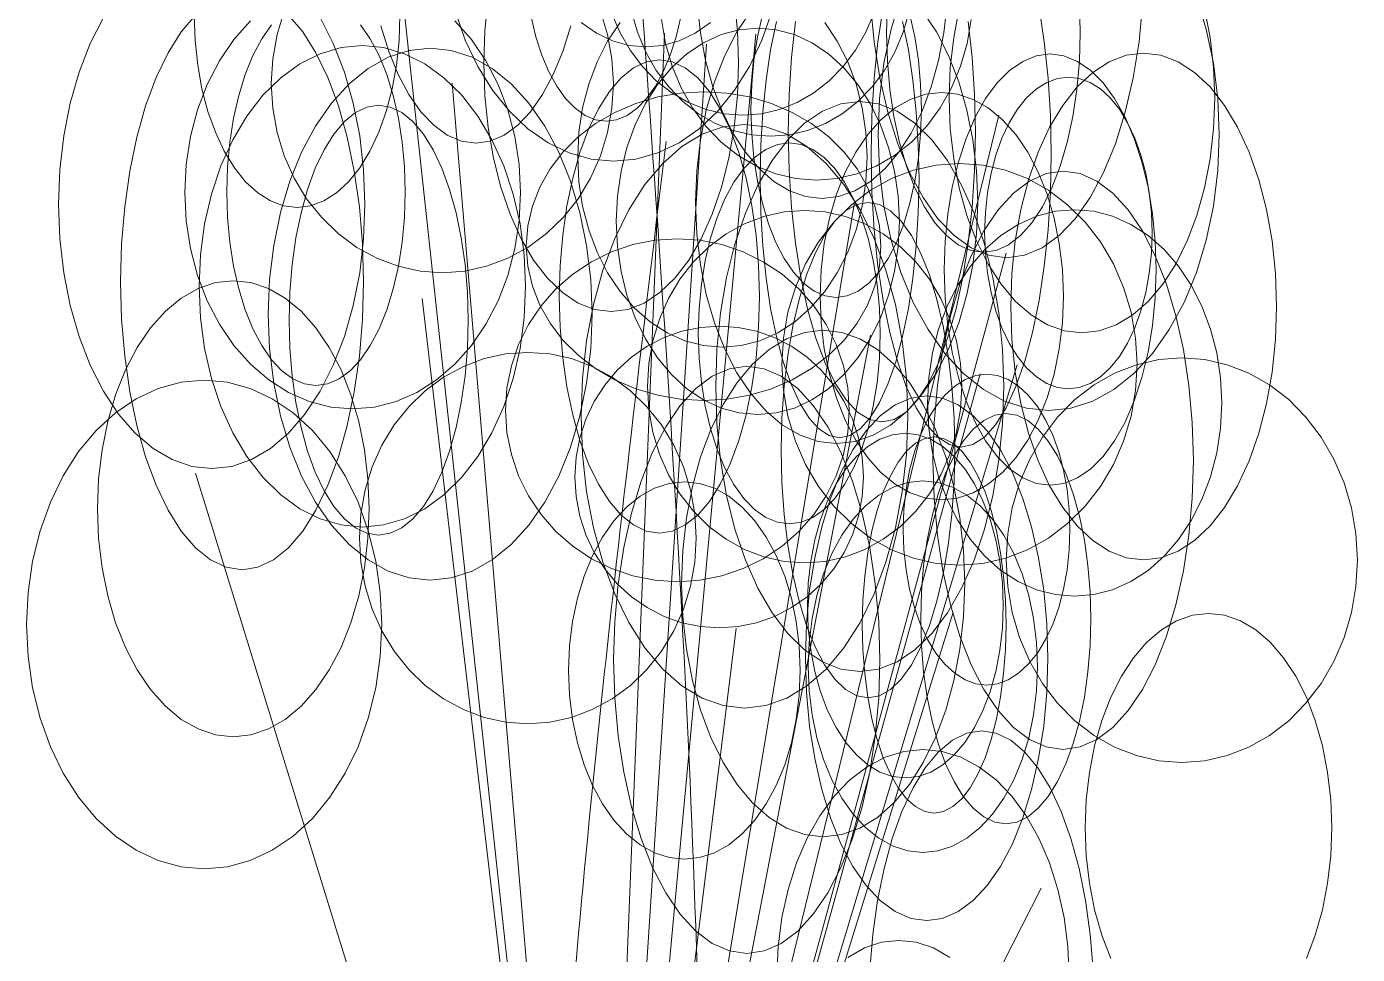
# Model space of a CAD drawing. Header units: millimetres. Extents: x -1800 to 33200, y -8500 to 38400.
# Drawn here: x 30820 to 31626, y 21607 to 22168 of the extents above; entities that cross this region are included whole.
import ezdxf

# ---------------------------------------------------------------- set-up
doc = ezdxf.new("R2010")
doc.units = ezdxf.units.MM
doc.layers.add('E-PLANT', color=3, linetype='Continuous', lineweight=13)

msp = doc.modelspace()

# ---------------------------------------------------------------- linework, layer by layer
at = {"layer": 'E-PLANT'}
for q in [(31039.21, 22265.86), (31206.34, 22164.13), (31261.52, 22163.54), (31231.69, 22157.45), (31077.82, 22133.87), (31408.72, 22114.57), (31321.33, 22061.86), (31413.03, 22031.13), (31059.67, 22003.54), (31331.02, 21981.37), (31419.76, 21963.4), (31397.39, 21958.14), (30922.49, 21897.92), (31381.1, 21813.9), (31249.63, 21804.18), (31434.22, 21646.99)]:
    msp.add_line((31164.08, 21115.15), q, dxfattribs=at)
for points in [[(31528.22, 22186.12), (31534.19, 22166.55), (31538.53, 22145.89), (31541.17, 22124.49), (31542.05, 22102.72), (31542.05, 22102.72), (31541.17, 22080.94), (31538.53, 22059.54), (31534.19, 22038.88), (31528.22, 22019.31), (31520.72, 22001.17), (31511.81, 21984.77), (31501.66, 21970.38), (31490.43, 21958.26), (31478.31, 21948.61), (31465.52, 21941.6), (31452.27, 21937.34), (31438.8, 21935.91), (31425.32, 21937.34), (31412.07, 21941.6), (31399.28, 21948.61), (31387.17, 21958.26), (31375.94, 21970.38), (31365.78, 21984.77), (31356.88, 22001.17), (31349.37, 22019.31), (31343.4, 22038.88), (31339.06, 22059.54), (31336.42, 22080.94), (31335.54, 22102.72), (31336.42, 22124.49), (31339.06, 22145.89), (31343.4, 22166.55), (31349.37, 22186.12)], [(31248.56, 22184.99), (31250.53, 22165.7), (31251.19, 22146.07), (31251.19, 22146.07), (31250.53, 22126.44), (31248.56, 22107.15), (31245.32, 22088.52), (31240.85, 22070.88), (31235.25, 22054.53), (31228.6, 22039.74), (31221.01, 22026.77), (31212.63, 22015.84), (31203.58, 22007.14), (31194.03, 22000.81), (31184.13, 21996.98), (31174.07, 21995.69), (31164, 21996.98), (31154.11, 22000.81), (31144.56, 22007.14), (31135.51, 22015.84), (31127.12, 22026.77), (31119.54, 22039.74), (31112.89, 22054.53), (31107.28, 22070.88), (31102.82, 22088.52), (31099.58, 22107.15), (31097.61, 22126.44), (31096.95, 22146.07), (31097.61, 22165.7), (31099.58, 22184.99)], [(31377.31, 22181.57), (31375.36, 22164.24), (31372.16, 22147.51), (31367.74, 22131.67), (31362.2, 22116.98), (31355.62, 22103.69), (31348.12, 22092.04), (31339.83, 22082.23), (31330.88, 22074.41), (31321.43, 22068.73), (31311.65, 22065.29), (31301.69, 22064.13), (31291.74, 22065.29), (31281.95, 22068.73), (31272.51, 22074.41), (31263.56, 22082.23), (31255.26, 22092.04), (31247.76, 22103.69), (31241.19, 22116.98), (31235.64, 22131.67), (31231.23, 22147.51), (31228.02, 22164.24), (31226.08, 22181.57)], [(31495.59, 22181.42), (31493.47, 22158.82), (31489.98, 22137), (31485.18, 22116.33), (31479.15, 22097.17), (31472, 22079.84), (31463.83, 22064.65), (31454.81, 22051.85), (31445.07, 22041.65), (31434.79, 22034.25), (31424.15, 22029.75), (31413.32, 22028.24), (31402.49, 22029.75), (31391.84, 22034.25), (31381.56, 22041.65), (31371.82, 22051.85), (31362.8, 22064.65), (31354.64, 22079.84), (31347.48, 22097.17), (31341.45, 22116.33), (31336.65, 22137), (31333.16, 22158.82), (31331.04, 22181.42)], [(31433.01, 22179.7), (31436.16, 22158.89), (31438.46, 22136.93), (31439.85, 22114.17), (31440.31, 22091.03), (31440.31, 22091.03), (31439.85, 22067.88), (31438.46, 22045.13), (31436.16, 22023.16), (31433.01, 22002.35), (31429.05, 21983.07), (31424.35, 21965.62), (31419, 21950.33), (31413.07, 21937.44), (31406.68, 21927.18), (31399.93, 21919.72), (31392.94, 21915.2), (31385.83, 21913.68), (31378.71, 21915.2), (31371.72, 21919.72), (31364.98, 21927.18), (31358.58, 21937.44), (31352.66, 21950.33), (31347.3, 21965.62), (31342.6, 21983.07), (31338.64, 22002.35), (31335.49, 22023.16), (31333.2, 22045.13), (31331.81, 22067.88), (31331.34, 22091.03), (31331.81, 22114.17), (31333.2, 22136.93), (31335.49, 22158.89), (31338.64, 22179.7)], [(31457.41, 22181.85), (31457.91, 22164.5), (31457.91, 22164.5), (31457.41, 22147.15), (31455.91, 22130.1), (31453.45, 22113.64), (31450.06, 22098.04), (31445.8, 22083.59), (31440.74, 22070.52), (31434.98, 22059.06), (31428.6, 22049.4), (31421.73, 22041.71), (31414.47, 22036.12), (31406.95, 22032.73), (31399.3, 22031.59), (31391.65, 22032.73), (31384.13, 22036.12), (31376.87, 22041.71), (31369.99, 22049.4), (31363.62, 22059.06), (31357.86, 22070.52), (31352.8, 22083.59), (31348.54, 22098.04), (31345.15, 22113.64), (31342.69, 22130.1), (31341.19, 22147.15), (31340.69, 22164.5), (31341.19, 22181.85)], [(31533.15, 22179.12), (31536.53, 22161.54), (31538.58, 22143.33), (31539.27, 22124.81), (31539.27, 22124.81), (31538.58, 22106.28), (31536.53, 22088.07), (31533.15, 22070.49), (31528.51, 22053.84), (31522.67, 22038.4), (31515.74, 22024.44), (31507.83, 22012.2), (31499.09, 22001.89), (31489.67, 21993.68), (31479.72, 21987.71), (31469.41, 21984.09), (31458.92, 21982.87), (31448.43, 21984.09), (31438.12, 21987.71), (31428.17, 21993.68), (31418.74, 22001.89), (31410, 22012.2), (31402.1, 22024.44), (31395.17, 22038.4), (31389.33, 22053.84), (31384.68, 22070.49), (31381.31, 22088.07), (31379.25, 22106.28), (31378.57, 22124.81), (31379.25, 22143.33), (31381.31, 22161.54), (31384.68, 22179.12)], [(30997.89, 22173.65), (31005.88, 22157.92), (31012.62, 22140.53), (31017.98, 22121.77), (31021.87, 22101.97), (31024.24, 22081.45), (31025.03, 22060.58), (31025.03, 22060.58), (31024.24, 22039.71), (31021.87, 22019.2), (31017.98, 21999.39), (31012.62, 21980.63), (31005.88, 21963.24), (30997.89, 21947.52), (30988.78, 21933.73), (30978.7, 21922.11), (30967.83, 21912.85), (30956.35, 21906.13), (30944.46, 21902.05), (30932.36, 21900.68), (30920.27, 21902.05), (30908.38, 21906.13), (30896.9, 21912.85), (30886.03, 21922.11), (30875.95, 21933.73), (30866.84, 21947.52), (30858.85, 21963.24), (30852.11, 21980.63), (30846.75, 21999.39), (30842.85, 22019.2), (30840.49, 22039.71), (30839.7, 22060.58), (30840.49, 22081.45), (30842.85, 22101.97), (30846.75, 22121.77), (30852.11, 22140.53), (30858.85, 22157.92), (30866.84, 22173.65)], [(30978.81, 22175.03), (30987.44, 22164.95), (30995.43, 22152.27), (31002.66, 22137.24), (31009, 22120.09), (31014.34, 22101.12), (31018.6, 22080.67), (31021.69, 22059.07), (31023.56, 22036.7), (31024.19, 22013.94), (31024.19, 22013.94), (31023.56, 21991.18), (31021.69, 21968.81), (31018.6, 21947.21), (31014.34, 21926.75), (31009, 21907.79), (31002.66, 21890.64), (30995.43, 21875.6), (30987.44, 21862.93), (30978.81, 21852.84), (30969.71, 21845.51), (30960.28, 21841.06), (30950.68, 21839.56), (30941.09, 21841.06), (30931.65, 21845.51), (30922.55, 21852.84), (30913.92, 21862.93), (30905.93, 21875.6), (30898.7, 21890.64), (30892.36, 21907.79), (30887.02, 21926.75), (30882.76, 21947.21), (30879.67, 21968.81), (30877.8, 21991.18), (30877.17, 22013.94), (30877.8, 22036.7), (30879.67, 22059.07), (30882.76, 22080.67), (30887.02, 22101.12), (30892.36, 22120.09), (30898.7, 22137.24), (30905.93, 22152.27), (30913.92, 22164.95), (30922.55, 22175.03)], [(31079.45, 22171.5), (31089.44, 22160.21), (31098.2, 22147.34), (31105.58, 22133.11), (31111.46, 22117.76), (31115.73, 22101.55), (31118.32, 22084.76), (31119.19, 22067.68), (31119.19, 22067.68), (31118.32, 22050.6), (31115.73, 22033.82), (31111.46, 22017.61), (31105.58, 22002.26), (31098.2, 21988.03), (31089.44, 21975.16), (31079.45, 21963.87), (31068.4, 21954.36), (31056.48, 21946.79), (31043.9, 21941.29), (31030.87, 21937.95), (31017.61, 21936.83), (31004.35, 21937.95), (30991.32, 21941.29), (30978.73, 21946.79), (30966.82, 21954.36), (30955.77, 21963.87), (30945.78, 21975.16), (30937.02, 21988.03), (30929.63, 22002.26), (30923.76, 22017.61), (30919.49, 22033.82), (30916.89, 22050.6), (30916.03, 22067.68), (30916.89, 22084.76), (30919.49, 22101.55), (30923.76, 22117.76), (30929.63, 22133.11), (30937.02, 22147.34), (30945.78, 22160.21), (30955.77, 22171.5)], [(31046.24, 22174.91), (31045.71, 22159.74), (31044.12, 22144.83), (31041.5, 22130.43), (31037.9, 22116.8), (31033.38, 22104.16), (31028, 22092.73), (31021.88, 22082.71), (31015.11, 22074.26), (31007.8, 22067.54), (31000.09, 22062.65), (30992.1, 22059.69), (30983.97, 22058.69), (30975.85, 22059.69), (30967.86, 22062.65), (30960.14, 22067.54), (30952.84, 22074.26), (30946.07, 22082.71), (30939.94, 22092.73), (30934.57, 22104.16), (30930.05, 22116.8), (30926.44, 22130.43), (30923.83, 22144.83), (30922.24, 22159.74), (30921.7, 22174.91)], [(31167.56, 22177.43), (31171.91, 22163.26), (31174.55, 22148.58), (31175.44, 22133.65), (31175.44, 22133.65), (31174.55, 22118.71), (31171.91, 22104.03), (31167.56, 22089.86), (31161.57, 22076.44), (31154.04, 22063.99), (31145.11, 22052.74), (31134.93, 22042.87), (31123.67, 22034.56), (31111.52, 22027.94), (31098.69, 22023.12), (31085.41, 22020.2), (31071.9, 22019.23), (31058.38, 22020.2), (31045.1, 22023.12), (31032.27, 22027.94), (31020.12, 22034.56), (31008.86, 22042.87), (30998.68, 22052.74), (30989.75, 22063.99), (30982.22, 22076.44), (30976.23, 22089.86), (30971.88, 22104.03), (30969.24, 22118.71), (30968.35, 22133.65), (30969.24, 22148.58), (30971.88, 22163.26), (30976.23, 22177.43)], [(31271.21, 22177.1), (31265.21, 22159.92), (31257.69, 22143.99), (31248.75, 22129.59), (31238.57, 22116.96), (31227.3, 22106.32), (31215.15, 22097.84), (31202.32, 22091.69), (31189.03, 22087.95), (31175.51, 22086.7), (31161.98, 22087.95), (31148.69, 22091.69), (31135.86, 22097.84), (31123.71, 22106.32), (31112.45, 22116.96), (31102.26, 22129.59), (31093.32, 22143.99), (31085.8, 22159.92), (31079.8, 22177.1)], [(31216.23, 22173.9), (31213.39, 22161.92), (31209.83, 22150.82), (31205.61, 22140.79), (31200.79, 22131.98), (31195.46, 22124.57), (31189.71, 22118.66), (31183.65, 22114.37), (31177.36, 22111.77), (31170.97, 22110.9), (31164.57, 22111.77), (31158.29, 22114.37), (31152.22, 22118.66), (31146.47, 22124.57), (31141.15, 22131.98), (31136.33, 22140.79), (31132.1, 22150.82), (31128.54, 22161.92), (31125.71, 22173.9)], [(31303.25, 22170.64), (31310.8, 22159.32), (31317.17, 22146.8), (31322.23, 22133.3), (31325.91, 22119.04), (31328.15, 22104.27), (31328.9, 22089.25), (31328.9, 22089.25), (31328.15, 22074.22), (31325.91, 22059.45), (31322.23, 22045.2), (31317.17, 22031.69), (31310.8, 22019.17), (31303.25, 22007.85), (31294.64, 21997.93), (31285.12, 21989.56), (31274.85, 21982.9), (31264, 21978.06), (31252.77, 21975.12), (31241.34, 21974.14), (31229.92, 21975.12), (31218.68, 21978.06), (31207.84, 21982.9), (31197.57, 21989.56), (31188.04, 21997.93), (31179.43, 22007.85), (31171.88, 22019.17), (31165.52, 22031.69), (31160.46, 22045.2), (31156.77, 22059.45), (31154.54, 22074.22), (31153.79, 22089.25), (31154.54, 22104.27), (31156.77, 22119.04), (31160.46, 22133.3), (31165.52, 22146.8), (31171.88, 22159.32), (31179.43, 22170.64)], [(31234.1, 22170.6), (31224.94, 22164.2), (31215.26, 22159.55), (31205.23, 22156.73), (31195.04, 22155.79), (31184.84, 22156.73), (31174.81, 22159.55), (31165.13, 22164.2), (31155.97, 22170.6)], [(31333.16, 22176.45), (31328.18, 22164.69), (31321.93, 22153.78), (31314.52, 22143.92), (31306.06, 22135.27), (31296.71, 22127.98), (31286.62, 22122.18), (31275.97, 22117.96), (31264.94, 22115.4), (31253.72, 22114.54), (31242.49, 22115.4), (31231.46, 22117.96), (31220.81, 22122.18), (31210.72, 22127.98), (31201.37, 22135.27), (31192.92, 22143.92), (31185.5, 22153.78), (31179.25, 22164.69), (31174.28, 22176.45)], [(31354.42, 22177.27), (31350.76, 22164.64), (31345.72, 22152.69), (31339.4, 22141.6), (31331.9, 22131.58), (31323.34, 22122.79), (31313.88, 22115.39), (31303.68, 22109.49), (31292.9, 22105.2), (31281.74, 22102.6), (31270.38, 22101.73), (31259.03, 22102.6), (31247.87, 22105.2), (31237.09, 22109.49), (31226.88, 22115.39), (31217.42, 22122.79), (31208.87, 22131.58), (31201.36, 22141.6), (31195.04, 22152.69), (31190.01, 22164.64), (31186.35, 22177.27)], [(31391.9, 22172.28), (31389.49, 22157.95), (31385.52, 22144.11), (31380.05, 22131.01), (31373.18, 22118.86), (31365.03, 22107.87), (31355.74, 22098.24), (31345.46, 22090.12), (31334.38, 22083.66), (31322.67, 22078.96), (31310.55, 22076.11), (31298.22, 22075.15), (31285.88, 22076.11), (31273.76, 22078.96), (31262.05, 22083.66), (31250.97, 22090.12), (31240.69, 22098.24), (31231.4, 22107.87), (31223.25, 22118.86), (31216.38, 22131.01), (31210.91, 22144.11), (31206.94, 22157.95), (31204.53, 22172.28)], [(31362.46, 22177.52), (31370.85, 22164.94), (31378.22, 22150.59), (31384.42, 22134.73), (31389.36, 22117.61), (31392.95, 22099.54), (31395.13, 22080.83), (31395.86, 22061.79), (31395.86, 22061.79), (31395.13, 22042.75), (31392.95, 22024.03), (31389.36, 22005.96), (31384.42, 21988.85), (31378.22, 21972.98), (31370.85, 21958.64), (31362.46, 21946.06), (31353.17, 21935.46), (31343.16, 21927.02), (31332.58, 21920.88), (31321.63, 21917.16), (31310.48, 21915.91), (31299.34, 21917.16), (31288.38, 21920.88), (31277.81, 21927.02), (31267.79, 21935.46), (31258.51, 21946.06), (31250.11, 21958.64), (31242.75, 21972.98), (31236.54, 21988.85), (31231.6, 22005.96), (31228.01, 22024.03), (31225.83, 22042.75), (31225.1, 22061.79), (31225.83, 22080.83), (31228.01, 22099.54), (31231.6, 22117.61), (31236.54, 22134.73), (31242.75, 22150.59), (31250.11, 22164.94), (31258.51, 22177.52)], [(31354.86, 22175.19), (31357.84, 22161.82), (31360.01, 22147.7), (31361.32, 22133.07), (31361.77, 22118.19), (31361.77, 22118.19), (31361.32, 22103.31), (31360.01, 22088.69), (31357.84, 22074.57), (31354.86, 22061.19), (31351.11, 22048.79), (31346.66, 22037.58), (31341.59, 22027.75), (31335.98, 22019.46), (31329.93, 22012.87), (31323.55, 22008.08), (31316.93, 22005.17), (31310.2, 22004.19), (31303.47, 22005.17), (31296.86, 22008.08), (31290.47, 22012.87), (31284.42, 22019.46), (31278.81, 22027.75), (31273.74, 22037.58), (31269.29, 22048.79), (31265.55, 22061.19), (31262.56, 22074.57), (31260.4, 22088.69), (31259.08, 22103.31), (31258.64, 22118.19), (31259.08, 22133.07), (31260.4, 22147.7), (31262.56, 22161.82), (31265.55, 22175.19)], [(31350.39, 22171.13), (31353.88, 22154.12), (31356.66, 22135.76), (31358.69, 22116.38), (31359.91, 22096.3), (31360.33, 22075.88), (31360.33, 22075.88), (31359.91, 22055.45), (31358.69, 22035.38), (31356.66, 22016), (31353.88, 21997.64), (31350.39, 21980.62), (31346.24, 21965.23), (31341.51, 21951.74), (31336.27, 21940.37), (31330.63, 21931.31), (31324.67, 21924.74), (31318.5, 21920.74), (31312.22, 21919.4), (31305.94, 21920.74), (31299.77, 21924.74), (31293.81, 21931.31), (31288.17, 21940.37), (31282.94, 21951.74), (31278.21, 21965.23), (31274.06, 21980.62), (31270.56, 21997.64), (31267.78, 22016), (31265.76, 22035.38), (31264.53, 22055.45), (31264.12, 22075.88), (31264.53, 22096.3), (31265.76, 22116.38), (31267.78, 22135.76), (31270.56, 22154.12), (31274.06, 22171.13)], [(31390.13, 22171.11), (31392.51, 22149.41), (31393.95, 22126.94), (31394.44, 22104.08), (31394.44, 22104.08), (31393.95, 22081.22), (31392.51, 22058.74), (31390.13, 22037.05), (31386.85, 22016.5), (31382.74, 21997.45), (31377.86, 21980.22), (31372.29, 21965.11), (31366.13, 21952.38), (31359.49, 21942.25), (31352.48, 21934.88), (31345.21, 21930.41), (31337.82, 21928.92), (31330.43, 21930.41), (31323.17, 21934.88), (31316.16, 21942.25), (31309.51, 21952.38), (31303.36, 21965.11), (31297.79, 21980.22), (31292.91, 21997.45), (31288.79, 22016.5), (31285.52, 22037.05), (31283.14, 22058.74), (31281.69, 22081.22), (31281.21, 22104.08), (31281.69, 22126.94), (31283.14, 22149.41), (31285.52, 22171.11)], [(31022.41, 22169.25), (31028.28, 22160.74), (31033.59, 22150.65), (31038.25, 22139.15), (31042.17, 22126.42), (31045.29, 22112.7), (31047.56, 22098.21), (31048.94, 22083.2), (31049.4, 22067.92), (31049.4, 22067.92), (31048.94, 22052.65), (31047.56, 22037.64), (31045.29, 22023.15), (31042.17, 22009.43), (31038.25, 21996.7), (31033.59, 21985.2), (31028.28, 21975.11), (31022.41, 21966.6), (31016.08, 21959.83), (31009.4, 21954.92), (31002.47, 21951.93), (30995.43, 21950.93), (30988.38, 21951.93), (30981.46, 21954.92), (30974.77, 21959.83), (30968.44, 21966.6), (30962.57, 21975.11), (30957.26, 21985.2), (30952.61, 21996.7), (30948.69, 22009.43), (30945.56, 22023.15), (30943.29, 22037.64), (30941.92, 22052.65), (30941.46, 22067.92), (30941.92, 22083.2), (30943.29, 22098.21), (30945.56, 22112.7), (30948.69, 22126.42), (30952.61, 22139.15), (30957.26, 22150.65), (30962.57, 22160.74), (30968.44, 22169.25)], [(31149.57, 22168.52), (31144.74, 22153.1), (31139.02, 22139.15), (31132.49, 22126.92), (31125.27, 22116.61), (31117.49, 22108.4), (31109.27, 22102.44), (31100.75, 22098.82), (31092.09, 22097.61), (31083.43, 22098.82), (31074.91, 22102.44), (31066.69, 22108.4), (31058.91, 22116.61), (31051.69, 22126.92), (31045.16, 22139.15), (31039.44, 22153.1), (31034.61, 22168.52)], [(31476.34, 21604.46), (31470.92, 21618.57), (31466.6, 21633.78), (31463.46, 21649.85), (31461.56, 21666.49), (31460.92, 21683.41), (31461.56, 21700.34), (31463.46, 21716.98), (31466.6, 21733.04), (31470.92, 21748.26), (31476.34, 21762.37), (31482.77, 21775.12), (31490.11, 21786.31), (31498.22, 21795.73), (31506.98, 21803.23), (31516.22, 21808.69), (31525.79, 21812), (31535.53, 21813.11), (31545.27, 21812), (31554.84, 21808.69), (31564.08, 21803.23), (31572.83, 21795.73), (31580.95, 21786.31), (31588.29, 21775.12), (31594.72, 21762.37), (31600.14, 21748.26), (31604.46, 21733.04), (31607.6, 21716.98), (31609.5, 21700.34), (31610.14, 21683.41), (31610.14, 21683.41), (31609.5, 21666.49), (31607.6, 21649.85), (31604.46, 21633.78), (31600.14, 21618.57), (31594.72, 21604.46)], [(31330.65, 21597.49), (31332.39, 21618.81), (31335.25, 21639.4), (31339.19, 21658.91), (31344.14, 21676.99), (31350.02, 21693.34), (31356.71, 21707.67), (31364.12, 21719.75), (31372.11, 21729.37), (31380.55, 21736.36), (31389.28, 21740.6), (31398.17, 21742.03), (31407.06, 21740.6), (31415.8, 21736.36), (31424.23, 21729.37), (31432.22, 21719.75), (31439.63, 21707.67), (31446.33, 21693.34), (31452.2, 21676.99), (31457.15, 21658.91), (31461.09, 21639.4), (31463.95, 21618.81), (31465.69, 21597.49)], [(31274.36, 21593.7), (31275.12, 21611.6), (31277.37, 21629.19), (31281.09, 21646.17), (31286.2, 21662.26), (31292.62, 21677.17), (31300.25, 21690.66), (31308.94, 21702.48), (31318.55, 21712.45), (31328.92, 21720.38), (31339.87, 21726.14), (31351.21, 21729.64), (31362.75, 21730.82), (31374.29, 21729.64), (31385.63, 21726.14), (31396.58, 21720.38), (31406.95, 21712.45), (31416.56, 21702.48), (31425.25, 21690.66), (31432.88, 21677.17), (31439.3, 21662.26), (31444.41, 21646.17), (31448.13, 21629.19), (31450.38, 21611.6), (31451.14, 21593.7)], [(31317.31, 21605.05), (31327.3, 21610.74), (31337.65, 21614.19), (31348.18, 21615.35), (31358.71, 21614.19), (31369.06, 21610.74), (31379.05, 21605.05)]]:
    msp.add_lwpolyline(points, dxfattribs=at)
for points in [[(31348.44, 22050.3), (31347.71, 22035.04), (31345.52, 22020.04), (31341.92, 22005.56), (31336.96, 21991.85), (31330.73, 21979.13), (31323.35, 21967.63), (31314.92, 21957.55), (31305.6, 21949.05), (31295.55, 21942.29), (31284.94, 21937.37), (31273.95, 21934.39), (31262.76, 21933.39), (31251.58, 21934.39), (31240.59, 21937.37), (31229.98, 21942.29), (31219.92, 21949.05), (31210.61, 21957.55), (31202.18, 21967.63), (31194.79, 21979.13), (31188.57, 21991.85), (31183.61, 22005.56), (31180.01, 22020.04), (31177.82, 22035.04), (31177.09, 22050.3), (31177.82, 22065.57), (31180.01, 22080.57), (31183.61, 22095.05), (31188.57, 22108.76), (31194.79, 22121.48), (31202.18, 22132.98), (31210.61, 22143.06), (31219.92, 22151.56), (31229.98, 22158.32), (31240.59, 22163.24), (31251.58, 22166.22), (31262.76, 22167.22), (31273.95, 22166.22), (31284.94, 22163.24), (31295.55, 22158.32), (31305.6, 22151.56), (31314.92, 22143.06), (31323.35, 22132.98), (31330.73, 22121.48), (31336.96, 22108.76), (31341.92, 22095.05), (31345.52, 22080.57), (31347.71, 22065.57), (31348.44, 22050.3)], [(31122.28, 22011), (31121.44, 21991.99), (31118.92, 21973.31), (31114.76, 21955.27), (31109.05, 21938.18), (31101.86, 21922.34), (31093.34, 21908.01), (31083.62, 21895.45), (31072.88, 21884.87), (31061.28, 21876.44), (31049.04, 21870.32), (31036.36, 21866.6), (31023.47, 21865.36), (31010.57, 21866.6), (30997.89, 21870.32), (30985.65, 21876.44), (30974.06, 21884.87), (30963.31, 21895.45), (30953.59, 21908.01), (30945.07, 21922.34), (30937.89, 21938.18), (30932.17, 21955.27), (30928.01, 21973.31), (30925.49, 21991.99), (30924.65, 22011), (30925.49, 22030.01), (30928.01, 22048.7), (30932.17, 22066.74), (30937.89, 22083.83), (30945.07, 22099.67), (30953.59, 22113.99), (30963.31, 22126.55), (30974.06, 22137.14), (30985.65, 22145.57), (30997.89, 22151.69), (31010.57, 22155.41), (31023.47, 22156.65), (31036.36, 22155.41), (31049.04, 22151.69), (31061.28, 22145.57), (31072.88, 22137.14), (31083.62, 22126.55), (31093.34, 22113.99), (31101.86, 22099.67), (31109.05, 22083.83), (31114.76, 22066.74), (31118.92, 22048.7), (31121.44, 22030.01), (31122.28, 22011)], [(31162.55, 21994.12), (31161.71, 21973.12), (31159.21, 21952.47), (31155.08, 21932.54), (31149.41, 21913.66), (31142.29, 21896.16), (31133.83, 21880.34), (31124.19, 21866.46), (31113.53, 21854.77), (31102.03, 21845.46), (31089.89, 21838.69), (31077.31, 21834.59), (31064.52, 21833.21), (31051.72, 21834.59), (31039.14, 21838.69), (31027, 21845.46), (31015.5, 21854.77), (31004.84, 21866.46), (30995.2, 21880.34), (30986.74, 21896.16), (30979.62, 21913.66), (30973.95, 21932.54), (30969.83, 21952.47), (30967.32, 21973.12), (30966.49, 21994.12), (30967.32, 22015.12), (30969.83, 22035.77), (30973.95, 22055.7), (30979.62, 22074.58), (30986.74, 22092.08), (30995.2, 22107.9), (31004.84, 22121.78), (31015.5, 22133.47), (31027, 22142.78), (31039.14, 22149.55), (31051.72, 22153.65), (31064.52, 22155.03), (31077.31, 22153.65), (31089.89, 22149.55), (31102.03, 22142.78), (31113.53, 22133.47), (31124.19, 22121.78), (31133.83, 22107.9), (31142.29, 22092.08), (31149.41, 22074.58), (31155.08, 22055.7), (31159.21, 22035.77), (31161.71, 22015.12), (31162.55, 21994.12)], [(31263.8, 22004.85), (31263.28, 21986.17), (31261.73, 21967.8), (31259.19, 21950.08), (31255.68, 21933.29), (31251.28, 21917.72), (31246.06, 21903.65), (31240.1, 21891.3), (31233.52, 21880.9), (31226.41, 21872.62), (31218.91, 21866.6), (31211.14, 21862.95), (31203.24, 21861.73), (31195.33, 21862.95), (31187.56, 21866.6), (31180.06, 21872.62), (31172.96, 21880.9), (31166.37, 21891.3), (31160.42, 21903.65), (31155.19, 21917.72), (31150.79, 21933.29), (31147.29, 21950.08), (31144.74, 21967.8), (31143.2, 21986.17), (31142.68, 22004.85), (31143.2, 22023.53), (31144.74, 22041.89), (31147.29, 22059.62), (31150.79, 22076.41), (31155.19, 22091.97), (31160.42, 22106.05), (31166.37, 22118.39), (31172.96, 22128.79), (31180.06, 22137.07), (31187.56, 22143.09), (31195.33, 22146.74), (31203.24, 22147.97), (31211.14, 22146.74), (31218.91, 22143.09), (31226.41, 22137.07), (31233.52, 22128.79), (31240.1, 22118.39), (31246.06, 22106.05), (31251.28, 22091.97), (31255.68, 22076.41), (31259.19, 22059.62), (31261.73, 22041.89), (31263.28, 22023.53), (31263.8, 22004.85)], [(31503.81, 22021.07), (31503.26, 22004.04), (31501.62, 21987.31), (31498.93, 21971.15), (31495.22, 21955.85), (31490.56, 21941.66), (31485.03, 21928.83), (31478.73, 21917.58), (31471.75, 21908.1), (31464.23, 21900.56), (31456.29, 21895.07), (31448.07, 21891.74), (31439.7, 21890.63), (31431.33, 21891.74), (31423.11, 21895.07), (31415.16, 21900.56), (31407.64, 21908.1), (31400.67, 21917.58), (31394.37, 21928.83), (31388.84, 21941.66), (31384.18, 21955.85), (31380.47, 21971.15), (31377.77, 21987.31), (31376.14, 22004.04), (31375.59, 22021.07), (31376.14, 22038.09), (31377.77, 22054.83), (31380.47, 22070.99), (31384.18, 22086.29), (31388.84, 22100.48), (31394.37, 22113.31), (31400.67, 22124.56), (31407.64, 22134.03), (31415.16, 22141.58), (31423.11, 22147.07), (31431.33, 22150.39), (31439.7, 22151.51), (31448.07, 22150.39), (31456.29, 22147.07), (31464.23, 22141.58), (31471.75, 22134.03), (31478.73, 22124.56), (31485.03, 22113.31), (31490.56, 22100.48), (31495.22, 22086.29), (31498.93, 22070.99), (31501.62, 22054.83), (31503.26, 22038.09), (31503.81, 22021.07)], [(31576.68, 21998.79), (31575.99, 21978.78), (31573.94, 21959.11), (31570.55, 21940.12), (31565.9, 21922.14), (31560.06, 21905.46), (31553.12, 21890.39), (31545.21, 21877.17), (31536.47, 21866.02), (31527.03, 21857.16), (31517.07, 21850.71), (31506.75, 21846.8), (31496.25, 21845.49), (31485.76, 21846.8), (31475.44, 21850.71), (31465.48, 21857.16), (31456.04, 21866.02), (31447.3, 21877.17), (31439.39, 21890.39), (31432.45, 21905.46), (31426.61, 21922.14), (31421.95, 21940.12), (31418.57, 21959.11), (31416.52, 21978.78), (31415.83, 21998.79), (31416.52, 22018.8), (31418.57, 22038.47), (31421.95, 22057.45), (31426.61, 22075.44), (31432.45, 22092.11), (31439.39, 22107.19), (31447.3, 22120.41), (31456.04, 22131.55), (31465.48, 22140.42), (31475.44, 22146.87), (31485.76, 22150.78), (31496.25, 22152.09), (31506.75, 22150.78), (31517.07, 22146.87), (31527.03, 22140.42), (31536.47, 22131.55), (31545.21, 22120.41), (31553.12, 22107.19), (31560.06, 22092.11), (31565.9, 22075.44), (31570.55, 22057.45), (31573.94, 22038.47), (31575.99, 22018.8), (31576.68, 21998.79)], [(31501.42, 22043.26), (31500.98, 22030.96), (31499.69, 22018.86), (31497.56, 22007.19), (31494.63, 21996.13), (31490.94, 21985.87), (31486.57, 21976.6), (31481.59, 21968.47), (31476.07, 21961.62), (31470.13, 21956.16), (31463.85, 21952.2), (31457.35, 21949.79), (31450.73, 21948.99), (31444.12, 21949.79), (31437.61, 21952.2), (31431.34, 21956.16), (31425.39, 21961.62), (31419.88, 21968.47), (31414.89, 21976.6), (31410.52, 21985.87), (31406.84, 21996.13), (31403.91, 22007.19), (31401.78, 22018.86), (31400.48, 22030.96), (31400.05, 22043.26), (31400.48, 22055.57), (31401.78, 22067.66), (31403.91, 22079.34), (31406.84, 22090.4), (31410.52, 22100.66), (31414.89, 22109.93), (31419.88, 22118.06), (31425.39, 22124.91), (31431.34, 22130.36), (31437.61, 22134.33), (31444.12, 22136.73), (31450.73, 22137.54), (31457.35, 22136.73), (31463.85, 22134.33), (31470.13, 22130.36), (31476.07, 22124.91), (31481.59, 22118.06), (31486.57, 22109.93), (31490.94, 22100.66), (31494.63, 22090.4), (31497.56, 22079.34), (31499.69, 22067.66), (31500.98, 22055.57), (31501.42, 22043.26)], [(31337.28, 22035.29), (31336.36, 22023.1), (31333.62, 22011.12), (31329.11, 21999.55), (31322.9, 21988.6), (31315.11, 21978.44), (31305.85, 21969.25), (31295.3, 21961.2), (31283.63, 21954.41), (31271.05, 21949.01), (31257.76, 21945.08), (31243.99, 21942.7), (31229.99, 21941.9), (31215.98, 21942.7), (31202.22, 21945.08), (31188.93, 21949.01), (31176.34, 21954.41), (31164.67, 21961.2), (31154.12, 21969.25), (31144.87, 21978.44), (31137.07, 21988.6), (31130.87, 21999.55), (31126.35, 22011.12), (31123.62, 22023.1), (31122.7, 22035.29), (31123.62, 22047.48), (31126.35, 22059.46), (31130.87, 22071.03), (31137.07, 22081.99), (31144.87, 22092.15), (31154.12, 22101.33), (31164.67, 22109.39), (31176.34, 22116.17), (31188.93, 22121.58), (31202.22, 22125.5), (31215.98, 22127.89), (31229.99, 22128.69), (31243.99, 22127.89), (31257.76, 22125.5), (31271.05, 22121.58), (31283.63, 22116.17), (31295.3, 22109.39), (31305.85, 22101.33), (31315.11, 22092.15), (31322.9, 22081.99), (31329.11, 22071.03), (31333.62, 22059.46), (31336.36, 22047.48), (31337.28, 22035.29)], [(31411.68, 21950.35), (31410.94, 21927.84), (31408.71, 21905.72), (31405.04, 21884.37), (31400, 21864.14), (31393.66, 21845.39), (31386.14, 21828.43), (31377.57, 21813.56), (31368.08, 21801.03), (31357.85, 21791.06), (31347.05, 21783.81), (31335.87, 21779.41), (31324.48, 21777.93), (31313.1, 21779.41), (31301.92, 21783.81), (31291.12, 21791.06), (31280.89, 21801.03), (31271.4, 21813.56), (31262.83, 21828.43), (31255.31, 21845.39), (31248.97, 21864.14), (31243.92, 21884.37), (31240.26, 21905.72), (31238.03, 21927.84), (31237.29, 21950.35), (31238.03, 21972.85), (31240.26, 21994.97), (31243.92, 22016.32), (31248.97, 22036.55), (31255.31, 22055.3), (31262.83, 22072.26), (31271.4, 22087.13), (31280.89, 22099.66), (31291.12, 22109.63), (31301.92, 22116.88), (31313.1, 22121.28), (31324.48, 22122.76), (31335.87, 22121.28), (31347.05, 22116.88), (31357.85, 22109.63), (31368.08, 22099.66), (31377.57, 22087.13), (31386.14, 22072.26), (31393.66, 22055.3), (31400, 22036.55), (31405.04, 22016.32), (31408.71, 21994.97), (31410.94, 21972.85), (31411.68, 21950.35)], [(31447.72, 22005.06), (31447.09, 21988.98), (31445.21, 21973.17), (31442.11, 21957.92), (31437.85, 21943.46), (31432.5, 21930.06), (31426.16, 21917.95), (31418.92, 21907.32), (31410.91, 21898.37), (31402.27, 21891.24), (31393.16, 21886.06), (31383.71, 21882.92), (31374.1, 21881.86), (31364.5, 21882.92), (31355.05, 21886.06), (31345.93, 21891.24), (31337.3, 21898.37), (31329.29, 21907.32), (31322.05, 21917.95), (31315.7, 21930.06), (31310.36, 21943.46), (31306.1, 21957.92), (31303, 21973.17), (31301.12, 21988.98), (31300.49, 22005.06), (31301.12, 22021.14), (31303, 22036.95), (31306.1, 22052.2), (31310.36, 22066.66), (31315.7, 22080.06), (31322.05, 22092.17), (31329.29, 22102.8), (31337.3, 22111.75), (31345.93, 22118.88), (31355.05, 22124.06), (31364.5, 22127.2), (31374.1, 22128.26), (31383.71, 22127.2), (31393.16, 22124.06), (31402.27, 22118.88), (31410.91, 22111.75), (31418.92, 22102.8), (31426.16, 22092.17), (31432.5, 22080.06), (31437.85, 22066.66), (31442.11, 22052.2), (31445.21, 22036.95), (31447.09, 22021.14), (31447.72, 22005.06)], [(31087.48, 21990.48), (31087.02, 21973.51), (31085.64, 21956.83), (31083.36, 21940.73), (31080.23, 21925.48), (31076.29, 21911.34), (31071.62, 21898.55), (31066.29, 21887.34), (31060.4, 21877.89), (31054.05, 21870.37), (31047.34, 21864.9), (31040.39, 21861.59), (31033.32, 21860.47), (31026.25, 21861.59), (31019.3, 21864.9), (31012.59, 21870.37), (31006.24, 21877.89), (31000.35, 21887.34), (30995.02, 21898.55), (30990.35, 21911.34), (30986.41, 21925.48), (30983.28, 21940.73), (30981, 21956.83), (30979.62, 21973.51), (30979.16, 21990.48), (30979.62, 22007.45), (30981, 22024.13), (30983.28, 22040.23), (30986.41, 22055.49), (30990.35, 22069.62), (30995.02, 22082.41), (31000.35, 22093.62), (31006.24, 22103.07), (31012.59, 22110.59), (31019.3, 22116.06), (31026.25, 22119.38), (31033.32, 22120.49), (31040.39, 22119.38), (31047.34, 22116.06), (31054.05, 22110.59), (31060.4, 22103.07), (31066.29, 22093.62), (31071.62, 22082.41), (31076.29, 22069.62), (31080.23, 22055.49), (31083.36, 22040.23), (31085.64, 22024.13), (31087.02, 22007.45), (31087.48, 21990.48)], [(31353.59, 21932.39), (31352.74, 21909.34), (31350.22, 21886.69), (31346.06, 21864.82), (31340.34, 21844.1), (31333.15, 21824.9), (31324.63, 21807.54), (31314.9, 21792.31), (31304.14, 21779.47), (31292.54, 21769.26), (31280.29, 21761.84), (31267.6, 21757.33), (31254.7, 21755.82), (31241.79, 21757.33), (31229.1, 21761.84), (31216.85, 21769.26), (31205.25, 21779.47), (31194.49, 21792.31), (31184.77, 21807.54), (31176.24, 21824.9), (31169.05, 21844.1), (31163.33, 21864.82), (31159.17, 21886.69), (31156.65, 21909.34), (31155.8, 21932.39), (31156.65, 21955.44), (31159.17, 21978.09), (31163.33, 21999.96), (31169.05, 22020.67), (31176.24, 22039.88), (31184.77, 22057.24), (31194.49, 22072.47), (31205.25, 22085.3), (31216.85, 22095.52), (31229.1, 22102.94), (31241.79, 22107.45), (31254.7, 22108.96), (31267.6, 22107.45), (31280.29, 22102.94), (31292.54, 22095.52), (31304.14, 22085.3), (31314.9, 22072.47), (31324.63, 22057.24), (31333.15, 22039.88), (31340.34, 22020.67), (31346.06, 21999.96), (31350.22, 21978.09), (31352.74, 21955.44), (31353.59, 21932.39)], [(31336.86, 21982.5), (31336.39, 21967.46), (31334.98, 21952.68), (31332.67, 21938.4), (31329.49, 21924.88), (31325.49, 21912.35), (31320.74, 21901.02), (31315.33, 21891.08), (31309.34, 21882.71), (31302.88, 21876.04), (31296.07, 21871.2), (31289.01, 21868.25), (31281.82, 21867.27), (31274.64, 21868.25), (31267.58, 21871.2), (31260.76, 21876.04), (31254.31, 21882.71), (31248.32, 21891.08), (31242.91, 21901.02), (31238.16, 21912.35), (31234.16, 21924.88), (31230.98, 21938.4), (31228.66, 21952.68), (31227.26, 21967.46), (31226.79, 21982.5), (31227.26, 21997.54), (31228.66, 22012.33), (31230.98, 22026.6), (31234.16, 22040.12), (31238.16, 22052.65), (31242.91, 22063.98), (31248.32, 22073.92), (31254.31, 22082.29), (31260.76, 22088.96), (31267.58, 22093.81), (31274.64, 22096.75), (31281.82, 22097.73), (31289.01, 22096.75), (31296.07, 22093.81), (31302.88, 22088.96), (31309.34, 22082.29), (31315.33, 22073.92), (31320.74, 22063.98), (31325.49, 22052.65), (31329.49, 22040.12), (31332.67, 22026.6), (31334.98, 22012.33), (31336.39, 21997.54), (31336.86, 21982.5)], [(31492.35, 21963.86), (31491.43, 21948), (31488.69, 21932.41), (31484.17, 21917.36), (31477.95, 21903.11), (31470.14, 21889.89), (31460.86, 21877.94), (31450.29, 21867.46), (31438.6, 21858.64), (31425.98, 21851.61), (31412.67, 21846.5), (31398.87, 21843.4), (31384.84, 21842.36), (31370.8, 21843.4), (31357.01, 21846.5), (31343.69, 21851.61), (31331.08, 21858.64), (31319.39, 21867.46), (31308.81, 21877.94), (31299.54, 21889.89), (31291.73, 21903.11), (31285.51, 21917.36), (31280.99, 21932.41), (31278.24, 21948), (31277.32, 21963.86), (31278.24, 21979.71), (31280.99, 21995.3), (31285.51, 22010.35), (31291.73, 22024.6), (31299.54, 22037.82), (31308.81, 22049.77), (31319.39, 22060.25), (31331.08, 22069.08), (31343.69, 22076.11), (31357.01, 22081.21), (31370.8, 22084.31), (31384.84, 22085.35), (31398.87, 22084.31), (31412.67, 22081.21), (31425.98, 22076.11), (31438.6, 22069.08), (31450.29, 22060.25), (31460.86, 22049.77), (31470.14, 22037.82), (31477.95, 22024.6), (31484.17, 22010.35), (31488.69, 21995.3), (31491.43, 21979.71), (31492.35, 21963.86)], [(31526.34, 21905.75), (31525.66, 21882.92), (31523.65, 21860.48), (31520.34, 21838.82), (31515.78, 21818.3), (31510.06, 21799.28), (31503.26, 21782.08), (31495.52, 21767), (31486.95, 21754.29), (31477.71, 21744.17), (31467.95, 21736.81), (31457.85, 21732.35), (31447.57, 21730.85), (31437.28, 21732.35), (31427.18, 21736.81), (31417.42, 21744.17), (31408.18, 21754.29), (31399.61, 21767), (31391.87, 21782.08), (31385.07, 21799.28), (31379.35, 21818.3), (31374.79, 21838.82), (31371.48, 21860.48), (31369.47, 21882.92), (31368.8, 21905.75), (31369.47, 21928.57), (31371.48, 21951.01), (31374.79, 21972.67), (31379.35, 21993.19), (31385.07, 22012.21), (31391.87, 22029.41), (31399.61, 22044.5), (31408.18, 22057.21), (31417.42, 22067.32), (31427.18, 22074.68), (31437.28, 22079.14), (31447.57, 22080.64), (31457.85, 22079.14), (31467.95, 22074.68), (31477.71, 22067.32), (31486.95, 22057.21), (31495.52, 22044.5), (31503.26, 22029.41), (31510.06, 22012.21), (31515.78, 21993.19), (31520.34, 21972.67), (31523.65, 21951.01), (31525.66, 21928.57), (31526.34, 21905.75)], [(31386.26, 21950.32), (31385.45, 21936.41), (31383.02, 21922.73), (31379.02, 21909.52), (31373.52, 21897.02), (31366.6, 21885.42), (31358.4, 21874.94), (31349.04, 21865.74), (31338.7, 21857.99), (31327.54, 21851.83), (31315.76, 21847.34), (31303.55, 21844.62), (31291.14, 21843.71), (31278.72, 21844.62), (31266.52, 21847.34), (31254.74, 21851.83), (31243.58, 21857.99), (31233.23, 21865.74), (31223.87, 21874.94), (31215.67, 21885.42), (31208.76, 21897.02), (31203.25, 21909.52), (31199.26, 21922.73), (31196.83, 21936.41), (31196.01, 21950.32), (31196.83, 21964.24), (31199.26, 21977.91), (31203.25, 21991.12), (31208.76, 22003.63), (31215.67, 22015.22), (31223.87, 22025.71), (31233.23, 22034.9), (31243.58, 22042.65), (31254.74, 22048.82), (31266.52, 22053.3), (31278.72, 22056.02), (31291.14, 22056.93), (31303.55, 22056.02), (31315.76, 22053.3), (31327.54, 22048.82), (31338.7, 22042.65), (31349.04, 22034.9), (31358.4, 22025.71), (31366.6, 22015.22), (31373.52, 22003.63), (31379.02, 21991.12), (31383.02, 21977.91), (31385.45, 21964.24), (31386.26, 21950.32)], [(31382.04, 21911.85), (31381.6, 21892.28), (31380.25, 21873.05), (31378.04, 21854.49), (31375, 21836.9), (31371.19, 21820.6), (31366.65, 21805.86), (31361.48, 21792.93), (31355.77, 21782.04), (31349.6, 21773.37), (31343.09, 21767.06), (31336.35, 21763.24), (31329.49, 21761.96), (31322.63, 21763.24), (31315.89, 21767.06), (31309.38, 21773.37), (31303.22, 21782.04), (31297.5, 21792.93), (31292.33, 21805.86), (31287.8, 21820.6), (31283.98, 21836.9), (31280.94, 21854.49), (31278.73, 21873.05), (31277.39, 21892.28), (31276.94, 21911.85), (31277.39, 21931.41), (31278.73, 21950.64), (31280.94, 21969.21), (31283.98, 21986.79), (31287.8, 22003.09), (31292.33, 22017.83), (31297.5, 22030.76), (31303.22, 22041.65), (31309.38, 22050.33), (31315.89, 22056.63), (31322.63, 22060.45), (31329.49, 22061.74), (31336.35, 22060.45), (31343.09, 22056.63), (31349.6, 22050.33), (31355.77, 22041.65), (31361.48, 22030.76), (31366.65, 22017.83), (31371.19, 22003.09), (31375, 21986.79), (31378.04, 21969.21), (31380.25, 21950.64), (31381.6, 21931.41), (31382.04, 21911.85)], [(31543.49, 21940.42), (31542.73, 21925.16), (31540.46, 21910.16), (31536.71, 21895.67), (31531.56, 21881.96), (31525.09, 21869.24), (31517.41, 21857.74), (31508.66, 21847.65), (31498.97, 21839.16), (31488.53, 21832.39), (31477.5, 21827.48), (31466.07, 21824.49), (31454.45, 21823.49), (31442.83, 21824.49), (31431.41, 21827.48), (31420.38, 21832.39), (31409.93, 21839.16), (31400.25, 21847.65), (31391.49, 21857.74), (31383.81, 21869.24), (31377.34, 21881.96), (31372.19, 21895.67), (31368.45, 21910.16), (31366.18, 21925.16), (31365.42, 21940.42), (31366.18, 21955.68), (31368.45, 21970.68), (31372.19, 21985.16), (31377.34, 21998.88), (31383.81, 22011.6), (31391.49, 22023.1), (31400.25, 22033.18), (31409.93, 22041.68), (31420.38, 22048.44), (31431.41, 22053.36), (31442.83, 22056.34), (31454.45, 22057.34), (31466.07, 22056.34), (31477.5, 22053.36), (31488.53, 22048.44), (31498.97, 22041.68), (31508.66, 22033.18), (31517.41, 22023.1), (31525.09, 22011.6), (31531.56, 21998.88), (31536.71, 21985.16), (31540.46, 21970.68), (31542.73, 21955.68), (31543.49, 21940.42)], [(31318.12, 21936.04), (31317.23, 21922.5), (31314.58, 21909.19), (31310.2, 21896.35), (31304.19, 21884.18), (31296.63, 21872.9), (31287.66, 21862.7), (31277.43, 21853.75), (31266.12, 21846.22), (31253.92, 21840.22), (31241.03, 21835.85), (31227.69, 21833.21), (31214.12, 21832.32), (31200.54, 21833.21), (31187.2, 21835.85), (31174.31, 21840.22), (31162.11, 21846.22), (31150.8, 21853.75), (31140.57, 21862.7), (31131.6, 21872.9), (31124.04, 21884.18), (31118.03, 21896.35), (31113.65, 21909.19), (31111, 21922.5), (31110.11, 21936.04), (31111, 21949.57), (31113.65, 21962.88), (31118.03, 21975.73), (31124.04, 21987.89), (31131.6, 21999.17), (31140.57, 22009.37), (31150.8, 22018.32), (31162.11, 22025.86), (31174.31, 22031.86), (31187.2, 22036.22), (31200.54, 22038.86), (31214.12, 22039.75), (31227.69, 22038.86), (31241.03, 22036.22), (31253.92, 22031.86), (31266.12, 22025.86), (31277.43, 22018.32), (31287.66, 22009.37), (31296.63, 21999.17), (31304.19, 21987.89), (31310.2, 21975.73), (31314.58, 21962.88), (31317.23, 21949.57), (31318.12, 21936.04)], [(31027.56, 21876.45), (31026.86, 21858.44), (31024.76, 21840.75), (31021.3, 21823.66), (31016.55, 21807.48), (31010.57, 21792.48), (31003.49, 21778.91), (30995.4, 21767.02), (30986.46, 21757), (30976.82, 21749.02), (30966.64, 21743.22), (30956.09, 21739.7), (30945.37, 21738.52), (30934.64, 21739.7), (30924.09, 21743.22), (30913.91, 21749.02), (30904.27, 21757), (30895.33, 21767.02), (30887.24, 21778.91), (30880.16, 21792.48), (30874.18, 21807.48), (30869.43, 21823.66), (30865.97, 21840.75), (30863.87, 21858.44), (30863.17, 21876.45), (30863.87, 21894.45), (30865.97, 21912.14), (30869.43, 21929.23), (30874.18, 21945.41), (30880.16, 21960.41), (30887.24, 21973.98), (30895.33, 21985.87), (30904.27, 21995.9), (30913.91, 22003.88), (30924.09, 22009.67), (30934.64, 22013.19), (30945.37, 22014.37), (30956.09, 22013.19), (30966.64, 22009.67), (30976.82, 22003.88), (30986.46, 21995.9), (30995.4, 21985.87), (31003.49, 21973.98), (31010.57, 21960.41), (31016.55, 21945.41), (31021.3, 21929.23), (31024.76, 21912.14), (31026.86, 21894.45), (31027.56, 21876.45)], [(31326.77, 21895.65), (31326.03, 21883.74), (31323.8, 21872.03), (31320.13, 21860.72), (31315.08, 21850.01), (31308.73, 21840.08), (31301.2, 21831.11), (31292.61, 21823.23), (31283.12, 21816.6), (31272.88, 21811.32), (31262.06, 21807.48), (31250.86, 21805.15), (31239.46, 21804.37), (31228.07, 21805.15), (31216.87, 21807.48), (31206.05, 21811.32), (31195.81, 21816.6), (31186.31, 21823.23), (31177.73, 21831.11), (31170.2, 21840.08), (31163.85, 21850.01), (31158.8, 21860.72), (31155.13, 21872.03), (31152.9, 21883.74), (31152.15, 21895.65), (31152.9, 21907.57), (31155.13, 21919.28), (31158.8, 21930.59), (31163.85, 21941.3), (31170.2, 21951.22), (31177.73, 21960.2), (31186.31, 21968.08), (31195.81, 21974.71), (31206.05, 21979.99), (31216.87, 21983.83), (31228.07, 21986.16), (31239.46, 21986.94), (31250.86, 21986.16), (31262.06, 21983.83), (31272.88, 21979.99), (31283.12, 21974.71), (31292.61, 21968.08), (31301.2, 21960.2), (31308.73, 21951.22), (31315.08, 21941.3), (31320.13, 21930.59), (31323.8, 21919.28), (31326.03, 21907.57), (31326.77, 21895.65)], [(31388.01, 21831.21), (31387.27, 21811.22), (31385.09, 21791.57), (31381.49, 21772.59), (31376.53, 21754.63), (31370.31, 21737.97), (31362.92, 21722.9), (31354.5, 21709.69), (31345.18, 21698.56), (31335.13, 21689.7), (31324.52, 21683.26), (31313.54, 21679.35), (31302.36, 21678.04), (31291.18, 21679.35), (31280.19, 21683.26), (31269.58, 21689.7), (31259.53, 21698.56), (31250.22, 21709.69), (31241.79, 21722.9), (31234.41, 21737.97), (31228.18, 21754.63), (31223.23, 21772.59), (31219.63, 21791.57), (31217.44, 21811.22), (31216.71, 21831.21), (31217.44, 21851.2), (31219.63, 21870.85), (31223.23, 21889.83), (31228.18, 21907.79), (31234.41, 21924.45), (31241.79, 21939.52), (31250.22, 21952.73), (31259.53, 21963.86), (31269.58, 21972.72), (31280.19, 21979.16), (31291.18, 21983.07), (31302.36, 21984.38), (31313.54, 21983.07), (31324.52, 21979.16), (31335.13, 21972.72), (31345.18, 21963.86), (31354.5, 21952.73), (31362.92, 21939.52), (31370.31, 21924.45), (31376.53, 21907.79), (31381.49, 21889.83), (31385.09, 21870.85), (31387.27, 21851.2), (31388.01, 21831.21)], [(31225.54, 21858.7), (31224.67, 21844.04), (31222.07, 21829.62), (31217.78, 21815.71), (31211.89, 21802.53), (31204.48, 21790.31), (31195.69, 21779.26), (31185.66, 21769.57), (31174.58, 21761.41), (31162.62, 21754.91), (31150, 21750.18), (31136.92, 21747.32), (31123.62, 21746.35), (31110.31, 21747.32), (31097.24, 21750.18), (31084.61, 21754.91), (31072.65, 21761.41), (31061.57, 21769.57), (31051.54, 21779.26), (31042.75, 21790.31), (31035.35, 21802.53), (31029.45, 21815.71), (31025.16, 21829.62), (31022.56, 21844.04), (31021.69, 21858.7), (31022.56, 21873.36), (31025.16, 21887.78), (31029.45, 21901.69), (31035.35, 21914.87), (31042.75, 21927.09), (31051.54, 21938.14), (31061.57, 21947.83), (31072.65, 21955.99), (31084.61, 21962.49), (31097.24, 21967.22), (31110.31, 21970.08), (31123.62, 21971.04), (31136.92, 21970.08), (31150, 21967.22), (31162.62, 21962.49), (31174.58, 21955.99), (31185.66, 21947.83), (31195.69, 21938.14), (31204.48, 21927.09), (31211.89, 21914.87), (31217.78, 21901.69), (31222.07, 21887.78), (31224.67, 21873.36), (31225.54, 21858.7)], [(31336.65, 21785.03), (31335.96, 21761.84), (31333.9, 21739.05), (31330.52, 21717.05), (31325.86, 21696.21), (31320, 21676.89), (31313.05, 21659.42), (31305.13, 21644.1), (31296.37, 21631.19), (31286.92, 21620.91), (31276.94, 21613.44), (31266.6, 21608.91), (31256.09, 21607.39), (31245.57, 21608.91), (31235.24, 21613.44), (31225.26, 21620.91), (31215.81, 21631.19), (31207.04, 21644.1), (31199.12, 21659.42), (31192.17, 21676.89), (31186.32, 21696.21), (31181.66, 21717.05), (31178.27, 21739.05), (31176.21, 21761.84), (31175.52, 21785.03), (31176.21, 21808.22), (31178.27, 21831.01), (31181.66, 21853.01), (31186.32, 21873.85), (31192.17, 21893.17), (31199.12, 21910.64), (31207.04, 21925.96), (31215.81, 21938.87), (31225.26, 21949.15), (31235.24, 21956.62), (31245.57, 21961.15), (31256.09, 21962.67), (31266.6, 21961.15), (31276.94, 21956.62), (31286.92, 21949.15), (31296.37, 21938.87), (31305.13, 21925.96), (31313.05, 21910.64), (31320, 21893.17), (31325.86, 21873.85), (31330.52, 21853.01), (31333.9, 21831.01), (31335.96, 21808.22), (31336.65, 21785.03)], [(31625.61, 21845.31), (31624.7, 21829.33), (31621.99, 21813.63), (31617.52, 21798.47), (31611.37, 21784.11), (31603.65, 21770.79), (31594.49, 21758.75), (31584.04, 21748.2), (31572.49, 21739.3), (31560.02, 21732.22), (31546.86, 21727.07), (31533.23, 21723.95), (31519.36, 21722.9), (31505.49, 21723.95), (31491.86, 21727.07), (31478.7, 21732.22), (31466.24, 21739.3), (31454.68, 21748.2), (31444.24, 21758.75), (31435.07, 21770.79), (31427.35, 21784.11), (31421.2, 21798.47), (31416.74, 21813.63), (31414.03, 21829.33), (31413.12, 21845.31), (31414.03, 21861.29), (31416.74, 21876.99), (31421.2, 21892.15), (31427.35, 21906.51), (31435.07, 21919.83), (31444.24, 21931.87), (31454.68, 21942.42), (31466.24, 21951.32), (31478.7, 21958.4), (31491.86, 21963.55), (31505.49, 21966.67), (31519.36, 21967.72), (31533.23, 21966.67), (31546.86, 21963.55), (31560.02, 21958.4), (31572.49, 21951.32), (31584.04, 21942.42), (31594.49, 21931.87), (31603.65, 21919.83), (31611.37, 21906.51), (31617.52, 21892.15), (31621.99, 21876.99), (31624.7, 21861.29), (31625.61, 21845.31)], [(31035.28, 21806.43), (31034.36, 21787.13), (31031.62, 21768.16), (31027.1, 21749.85), (31020.88, 21732.51), (31013.07, 21716.43), (31003.8, 21701.89), (30993.23, 21689.14), (30981.54, 21678.4), (30968.93, 21669.85), (30955.62, 21663.63), (30941.83, 21659.86), (30927.8, 21658.59), (30913.77, 21659.86), (30899.98, 21663.63), (30886.67, 21669.85), (30874.06, 21678.4), (30862.37, 21689.14), (30851.8, 21701.89), (30842.53, 21716.43), (30834.72, 21732.51), (30828.5, 21749.85), (30823.98, 21768.16), (30821.24, 21787.13), (30820.32, 21806.43), (30821.24, 21825.72), (30823.98, 21844.69), (30828.5, 21863), (30834.72, 21880.34), (30842.53, 21896.42), (30851.8, 21910.96), (30862.37, 21923.71), (30874.06, 21934.45), (30886.67, 21943), (30899.98, 21949.22), (30913.77, 21952.99), (30927.8, 21954.26), (30941.83, 21952.99), (30955.62, 21949.22), (30968.93, 21943), (30981.54, 21934.45), (30993.23, 21923.71), (31003.8, 21910.96), (31013.07, 21896.42), (31020.88, 21880.34), (31027.1, 21863), (31031.62, 21844.69), (31034.36, 21825.72), (31035.28, 21806.43)], [(31451.7, 21863.76), (31451.27, 21851.48), (31449.98, 21839.42), (31447.86, 21827.77), (31444.94, 21816.74), (31441.27, 21806.51), (31436.92, 21797.26), (31431.96, 21789.15), (31426.47, 21782.32), (31420.55, 21776.88), (31414.3, 21772.92), (31407.82, 21770.52), (31401.24, 21769.72), (31394.65, 21770.52), (31388.18, 21772.92), (31381.93, 21776.88), (31376.01, 21782.32), (31370.52, 21789.15), (31365.55, 21797.26), (31361.2, 21806.51), (31357.54, 21816.74), (31354.62, 21827.77), (31352.49, 21839.42), (31351.21, 21851.48), (31350.77, 21863.76), (31351.21, 21876.03), (31352.49, 21888.09), (31354.62, 21899.74), (31357.54, 21910.77), (31361.2, 21921), (31365.55, 21930.25), (31370.52, 21938.36), (31376.01, 21945.19), (31381.93, 21950.64), (31388.18, 21954.59), (31394.65, 21956.99), (31401.24, 21957.79), (31407.82, 21956.99), (31414.3, 21954.59), (31420.55, 21950.64), (31426.47, 21945.19), (31431.96, 21938.36), (31436.92, 21930.25), (31441.27, 21921), (31444.94, 21910.77), (31447.86, 21899.74), (31449.98, 21888.09), (31451.27, 21876.03), (31451.7, 21863.76)], [(31438.32, 21786.04), (31437.69, 21765.32), (31435.82, 21744.96), (31432.73, 21725.3), (31428.49, 21706.67), (31423.16, 21689.41), (31416.83, 21673.8), (31409.62, 21660.11), (31401.64, 21648.57), (31393.04, 21639.39), (31383.95, 21632.71), (31374.54, 21628.66), (31364.97, 21627.31), (31355.39, 21628.66), (31345.98, 21632.71), (31336.89, 21639.39), (31328.29, 21648.57), (31320.31, 21660.11), (31313.1, 21673.8), (31306.77, 21689.41), (31301.44, 21706.67), (31297.2, 21725.3), (31294.11, 21744.96), (31292.24, 21765.32), (31291.61, 21786.04), (31292.24, 21806.76), (31294.11, 21827.13), (31297.2, 21846.79), (31301.44, 21865.41), (31306.77, 21882.68), (31313.1, 21898.29), (31320.31, 21911.98), (31328.29, 21923.52), (31336.89, 21932.7), (31345.98, 21939.37), (31355.39, 21943.42), (31364.97, 21944.78), (31374.54, 21943.42), (31383.95, 21939.37), (31393.04, 21932.7), (31401.64, 21923.52), (31409.62, 21911.98), (31416.83, 21898.29), (31423.16, 21882.68), (31428.49, 21865.41), (31432.73, 21846.79), (31435.82, 21827.13), (31437.69, 21806.76), (31438.32, 21786.04)], [(31464.32, 21809.9), (31463.88, 21793.7), (31462.56, 21777.77), (31460.4, 21762.4), (31457.42, 21747.84), (31453.68, 21734.34), (31449.24, 21722.13), (31444.18, 21711.43), (31438.58, 21702.41), (31432.54, 21695.23), (31426.17, 21690.01), (31419.57, 21686.84), (31412.85, 21685.78), (31406.13, 21686.84), (31399.53, 21690.01), (31393.15, 21695.23), (31387.11, 21702.41), (31381.51, 21711.43), (31376.45, 21722.13), (31372.01, 21734.34), (31368.27, 21747.84), (31365.3, 21762.4), (31363.13, 21777.77), (31361.82, 21793.7), (31361.38, 21809.9), (31361.82, 21826.1), (31363.13, 21842.02), (31365.3, 21857.4), (31368.27, 21871.96), (31372.01, 21885.46), (31376.45, 21897.67), (31381.51, 21908.37), (31387.11, 21917.39), (31393.15, 21924.57), (31399.53, 21929.79), (31406.13, 21932.96), (31412.85, 21934.02), (31419.57, 21932.96), (31426.17, 21929.79), (31432.54, 21924.57), (31438.58, 21917.39), (31444.18, 21908.37), (31449.24, 21897.67), (31453.68, 21885.46), (31457.42, 21871.96), (31460.4, 21857.4), (31462.56, 21842.02), (31463.88, 21826.1), (31464.32, 21809.9)], [(31411.3, 21817.82), (31410.79, 21804.21), (31409.28, 21790.84), (31406.79, 21777.93), (31403.36, 21765.7), (31399.05, 21754.36), (31393.94, 21744.11), (31388.12, 21735.12), (31381.68, 21727.54), (31374.73, 21721.51), (31367.39, 21717.12), (31359.79, 21714.46), (31352.06, 21713.57), (31344.32, 21714.46), (31336.72, 21717.12), (31329.38, 21721.51), (31322.43, 21727.54), (31315.99, 21735.12), (31310.17, 21744.11), (31305.06, 21754.36), (31300.75, 21765.7), (31297.32, 21777.93), (31294.83, 21790.84), (31293.32, 21804.21), (31292.81, 21817.82), (31293.32, 21831.43), (31294.83, 21844.8), (31297.32, 21857.72), (31300.75, 21869.95), (31305.06, 21881.28), (31310.17, 21891.54), (31315.99, 21900.53), (31322.43, 21908.1), (31329.38, 21914.13), (31336.72, 21918.52), (31344.32, 21921.18), (31352.06, 21922.07), (31359.79, 21921.18), (31367.39, 21918.52), (31374.73, 21914.13), (31381.68, 21908.1), (31388.12, 21900.53), (31393.94, 21891.54), (31399.05, 21881.28), (31403.36, 21869.95), (31406.79, 21857.72), (31409.28, 21844.8), (31410.79, 21831.43), (31411.3, 21817.82)], [(31413.05, 21806.14), (31412.67, 21791.29), (31411.56, 21776.69), (31409.73, 21762.6), (31407.21, 21749.25), (31404.05, 21736.87), (31400.3, 21725.68), (31396.01, 21715.87), (31391.28, 21707.6), (31386.17, 21701.02), (31380.78, 21696.23), (31375.2, 21693.33), (31369.51, 21692.36), (31363.83, 21693.33), (31358.25, 21696.23), (31352.86, 21701.02), (31347.75, 21707.6), (31343.01, 21715.87), (31338.73, 21725.68), (31334.98, 21736.87), (31331.82, 21749.25), (31329.3, 21762.6), (31327.47, 21776.69), (31326.36, 21791.29), (31325.98, 21806.14), (31326.36, 21820.99), (31327.47, 21835.59), (31329.3, 21849.68), (31331.82, 21863.03), (31334.98, 21875.41), (31338.73, 21886.6), (31343.01, 21896.41), (31347.75, 21904.68), (31352.86, 21911.26), (31358.25, 21916.05), (31363.83, 21918.95), (31369.51, 21919.93), (31375.2, 21918.95), (31380.78, 21916.05), (31386.17, 21911.26), (31391.28, 21904.68), (31396.01, 21896.41), (31400.3, 21886.6), (31404.05, 21875.41), (31407.21, 21863.03), (31409.73, 21849.68), (31411.56, 21835.59), (31412.67, 21820.99), (31413.05, 21806.14)], [(31288.45, 21778.58), (31287.85, 21763.67), (31286.06, 21749.03), (31283.11, 21734.88), (31279.06, 21721.49), (31273.97, 21709.07), (31267.92, 21697.84), (31261.03, 21688), (31253.41, 21679.7), (31245.19, 21673.09), (31236.51, 21668.29), (31227.52, 21665.38), (31218.37, 21664.4), (31209.23, 21665.38), (31200.24, 21668.29), (31191.56, 21673.09), (31183.34, 21679.7), (31175.72, 21688), (31168.82, 21697.84), (31162.78, 21709.07), (31157.69, 21721.49), (31153.63, 21734.88), (31150.69, 21749.03), (31148.9, 21763.67), (31148.3, 21778.58), (31148.9, 21793.48), (31150.69, 21808.13), (31153.63, 21822.27), (31157.69, 21835.67), (31162.78, 21848.08), (31168.82, 21859.31), (31175.72, 21869.16), (31183.34, 21877.46), (31191.56, 21884.06), (31200.24, 21888.86), (31209.23, 21891.78), (31218.37, 21892.76), (31227.52, 21891.78), (31236.51, 21888.86), (31245.19, 21884.06), (31253.41, 21877.46), (31261.03, 21869.16), (31267.92, 21859.31), (31273.97, 21848.08), (31279.06, 21835.67), (31283.11, 21822.27), (31286.06, 21808.13), (31287.85, 21793.48), (31288.45, 21778.58)], [(31432.03, 21780.91), (31431.44, 21766.24), (31429.67, 21751.82), (31426.75, 21737.9), (31422.74, 21724.72), (31417.69, 21712.49), (31411.71, 21701.44), (31404.88, 21691.75), (31397.34, 21683.58), (31389.2, 21677.08), (31380.6, 21672.35), (31371.7, 21669.49), (31362.64, 21668.52), (31353.59, 21669.49), (31344.69, 21672.35), (31336.09, 21677.08), (31327.95, 21683.58), (31320.4, 21691.75), (31313.58, 21701.44), (31307.6, 21712.49), (31302.55, 21724.72), (31298.54, 21737.9), (31295.62, 21751.82), (31293.85, 21766.24), (31293.26, 21780.91), (31293.85, 21795.58), (31295.62, 21810), (31298.54, 21823.92), (31302.55, 21837.1), (31307.6, 21849.33), (31313.58, 21860.38), (31320.4, 21870.07), (31327.95, 21878.24), (31336.09, 21884.74), (31344.69, 21889.47), (31353.59, 21892.34), (31362.64, 21893.3), (31371.7, 21892.34), (31380.6, 21889.47), (31389.2, 21884.74), (31397.34, 21878.24), (31404.88, 21870.07), (31411.71, 21860.38), (31417.69, 21849.33), (31422.74, 21837.1), (31426.75, 21823.92), (31429.67, 21810), (31431.44, 21795.58), (31432.03, 21780.91)]]:
    msp.add_lwpolyline(points, close=True, dxfattribs=at)
for points in [[(31207.24, 20668.18), (31228.82, 21472.73), (31185.66, 22277.27)], [(31120.91, 20668.18), (31142.49, 21472.73), (31207.24, 22098.48)]]:
    msp.add_spline(points, degree=3, dxfattribs=at)

doc.saveas('drawing.dxf')
